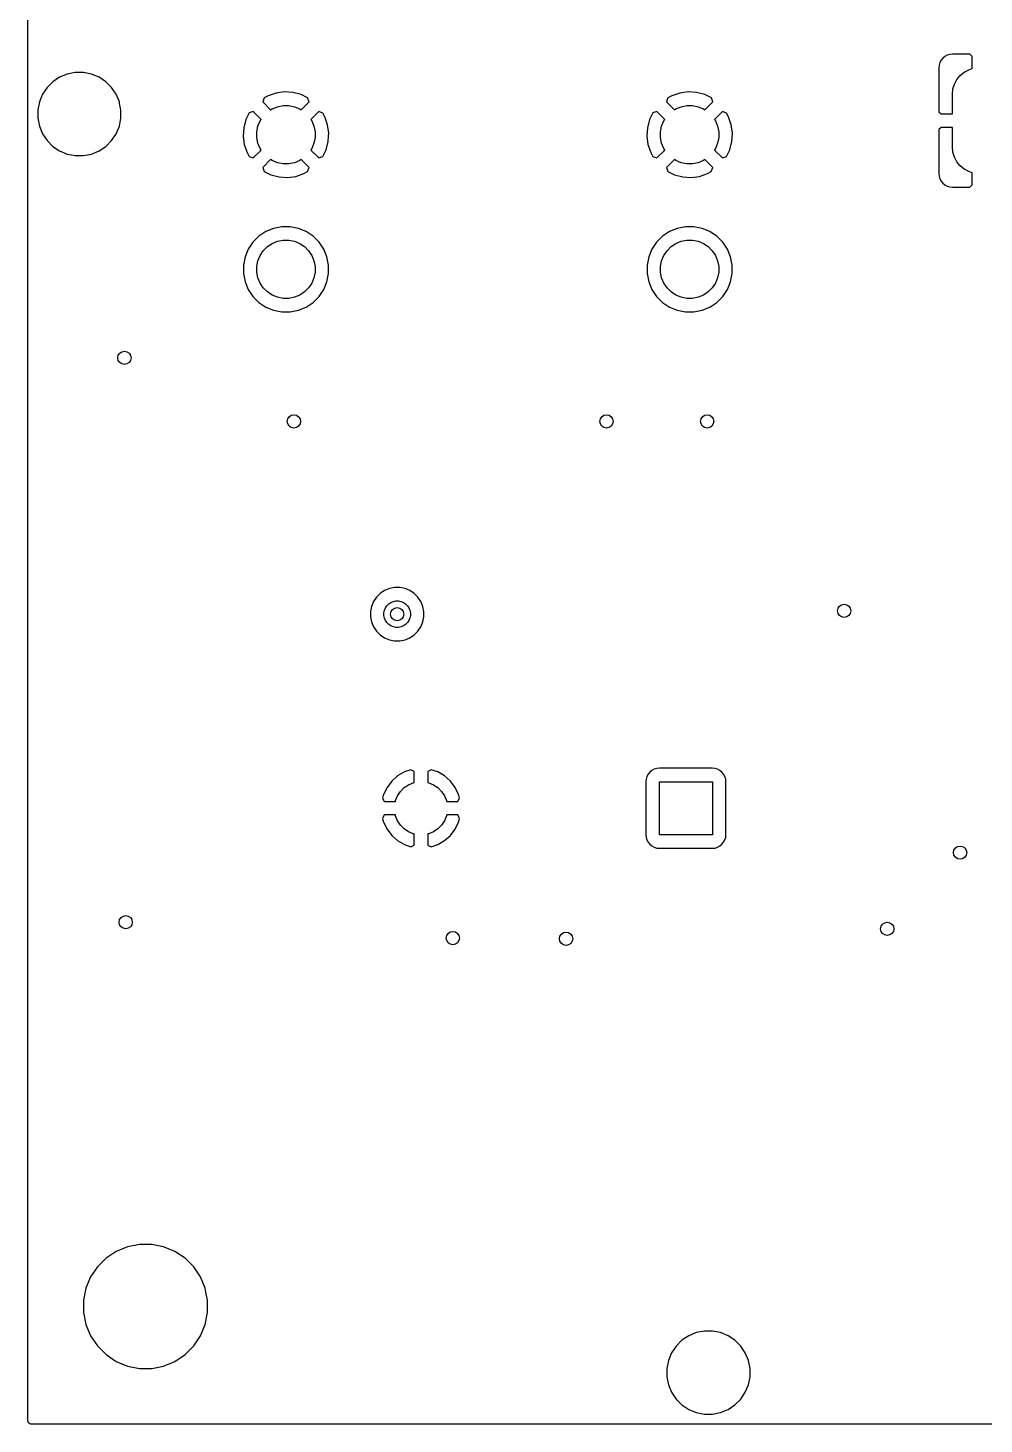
# Model space of a CAD drawing. Extents: x -4.4 to 94.4, y -84.4 to 14.4.
# Drawn here: x -4.4 to 31.7, y -84.4 to -31.8 of the extents above; entities that cross this region are included whole.
import ezdxf

# ---------------------------------------------------------------- set-up
doc = ezdxf.new("R2010")
doc.units = 0
doc.layers.add('BLACK', color=7, linetype='CONTINUOUS')

msp = doc.modelspace()

# ---------------------------------------------------------------- linework, layer by layer
at = {"layer": 'BLACK', "linetype": 'CONTINUOUS'}
for p, q in [((-4.442, -84.315), (-4.442, 14.315)), ((29.9593, -33.1504), (29.9489, -33.2561)), ((29.9884, -33.0547), (29.9593, -33.1504)), ((30.0356, -32.9664), (29.9884, -33.0547)), ((30.0991, -32.8891), (30.0356, -32.9664)), ((30.1764, -32.8256), (30.0991, -32.8891)), ((30.2647, -32.7784), (30.1764, -32.8256)), ((30.3604, -32.7494), (30.2647, -32.7784)), ((30.466, -32.739), (30.3604, -32.7494)), ((31.1214, -32.7418), (30.466, -32.739)), ((31.206, -32.8264), (31.1214, -32.7418)), ((31.206, -33.2871), (31.206, -32.8264)), ((-3.24357, -33.6089), (-3.50068, -33.7807)), ((-2.95789, -33.4905), (-3.24357, -33.6089)), ((-2.65461, -33.4302), (-2.95789, -33.4905)), ((-2.34539, -33.4302), (-2.65461, -33.4302)), ((-2.04211, -33.4905), (-2.34539, -33.4302)), ((-1.75642, -33.6089), (-2.04211, -33.4905)), ((-1.49932, -33.7807), (-1.75642, -33.6089)), ((29.9489, -33.2561), (29.9519, -34.9115)), ((30.5361, -33.8673), (30.6285, -33.6944)), ((30.6285, -33.6944), (30.7529, -33.5429)), ((30.7529, -33.5429), (30.9044, -33.4185)), ((30.9044, -33.4185), (31.0773, -33.3261)), ((31.0773, -33.3261), (31.206, -33.2871)), ((-3.71934, -33.9993), (-3.89113, -34.2564)), ((-3.50068, -33.7807), (-3.71934, -33.9993)), ((-1.28066, -33.9993), (-1.49932, -33.7807)), ((-1.10887, -34.2564), (-1.28066, -33.9993)), ((4.93166, -34.2068), (4.62977, -34.3096)), ((5.24565, -34.1651), (4.93166, -34.2068)), ((5.56174, -34.1856), (5.24565, -34.1651)), ((5.86778, -34.2673), (5.56174, -34.1856)), ((20.1717, -34.2068), (19.8698, -34.3096)), ((20.4856, -34.1651), (20.1717, -34.2068)), ((20.8017, -34.1856), (20.4856, -34.1651)), ((21.1078, -34.2673), (20.8017, -34.1856)), ((30.46, -34.25), (30.4792, -34.0549)), ((30.4792, -34.0549), (30.5361, -33.8673)), ((-4.00946, -34.5421), (-4.06979, -34.8454)), ((-3.89113, -34.2564), (-4.00946, -34.5421)), ((-0.990537, -34.5421), (-1.10887, -34.2564)), ((-0.979446, -34.5979), (-0.990537, -34.5421)), ((-0.979406, -34.5981), (-0.979446, -34.5979)), ((-0.93021, -34.8454), (-0.979406, -34.5981)), ((4.48184, -34.3886), (4.4215, -34.5423)), ((4.4215, -34.5423), (4.72228, -34.8431)), ((4.62977, -34.3096), (4.48184, -34.3886)), ((4.77895, -34.8052), (4.97914, -34.7223)), ((4.97914, -34.7223), (5.19166, -34.68)), ((5.19166, -34.68), (5.40834, -34.68)), ((5.40834, -34.68), (5.62086, -34.7223)), ((5.62086, -34.7223), (5.82104, -34.8052)), ((6.11905, -34.3909), (5.86778, -34.2673)), ((5.87772, -34.8431), (6.1785, -34.5423)), ((6.1785, -34.5423), (6.11905, -34.3909)), ((19.7218, -34.3886), (19.6615, -34.5423)), ((19.6615, -34.5423), (19.9623, -34.8431)), ((19.8698, -34.3096), (19.7218, -34.3886)), ((20.019, -34.8052), (20.2191, -34.7223)), ((20.2191, -34.7223), (20.4317, -34.68)), ((20.4317, -34.68), (20.6483, -34.68)), ((20.6483, -34.68), (20.8609, -34.7223)), ((20.8609, -34.7223), (21.061, -34.8052)), ((21.359, -34.3909), (21.1078, -34.2673)), ((21.1177, -34.8431), (21.4185, -34.5423)), ((21.4185, -34.5423), (21.359, -34.3909)), ((30.46, -34.996), (30.46, -34.25)), ((-4.06979, -34.8454), (-4.06979, -35.1546)), ((-4.06979, -35.1546), (-4.00946, -35.4579)), ((-0.990537, -35.4579), (-0.93021, -35.1546)), ((-0.93021, -35.1546), (-0.93021, -34.8454)), ((3.78726, -35.2122), (3.70556, -35.5183)), ((3.91089, -34.961), (3.78726, -35.2122)), ((4.06229, -34.9015), (3.91089, -34.961)), ((4.36306, -35.2023), (4.06229, -34.9015)), ((4.24227, -35.4591), (4.32519, -35.259)), ((4.32519, -35.259), (4.36306, -35.2023)), ((4.72228, -34.8431), (4.77895, -34.8052)), ((5.82104, -34.8052), (5.87772, -34.8431)), ((6.53771, -34.9015), (6.23693, -35.2023)), ((6.23693, -35.2023), (6.27481, -35.259)), ((6.27481, -35.259), (6.35773, -35.4591)), ((6.69138, -34.9618), (6.53771, -34.9015)), ((6.77045, -35.1098), (6.69138, -34.9618)), ((6.87323, -35.4117), (6.77045, -35.1098)), ((19.0273, -35.2122), (18.9456, -35.5183)), ((19.1509, -34.961), (19.0273, -35.2122)), ((19.3023, -34.9015), (19.1509, -34.961)), ((19.6031, -35.2023), (19.3023, -34.9015)), ((19.4823, -35.4591), (19.5652, -35.259)), ((19.5652, -35.259), (19.6031, -35.2023)), ((19.9623, -34.8431), (20.019, -34.8052)), ((21.061, -34.8052), (21.1177, -34.8431)), ((21.7777, -34.9015), (21.4769, -35.2023)), ((21.4769, -35.2023), (21.5148, -35.259)), ((21.5148, -35.259), (21.5977, -35.4591)), ((21.9314, -34.9618), (21.7777, -34.9015)), ((22.0104, -35.1098), (21.9314, -34.9618)), ((22.1132, -35.4117), (22.0104, -35.1098)), ((29.9519, -34.9115), (30.0364, -34.996)), ((30.0364, -34.996), (30.46, -34.996)), ((-4.00946, -35.4579), (-3.89113, -35.7436)), ((-3.89113, -35.7436), (-3.71934, -36.0007)), ((-1.28066, -36.0007), (-1.12525, -35.7681)), ((-1.12525, -35.7681), (-1.12518, -35.768)), ((-1.12518, -35.768), (-1.10887, -35.7436)), ((-1.10887, -35.7436), (-0.990537, -35.4579)), ((3.70556, -35.5183), (3.68513, -35.8344)), ((4.2, -35.6717), (4.24227, -35.4591)), ((4.2, -35.8883), (4.2, -35.6717)), ((6.35773, -35.4591), (6.4, -35.6717)), ((6.4, -35.6717), (6.4, -35.8883)), ((6.91487, -35.7257), (6.87323, -35.4117)), ((6.89444, -36.0417), (6.90809, -35.8304)), ((6.90809, -35.8304), (6.91487, -35.7257)), ((18.9456, -35.5183), (18.9251, -35.8344)), ((19.44, -35.6717), (19.4823, -35.4591)), ((19.44, -35.8883), (19.44, -35.6717)), ((21.5977, -35.4591), (21.64, -35.6717)), ((21.64, -35.6717), (21.64, -35.8883)), ((22.1549, -35.7257), (22.1132, -35.4117)), ((22.1344, -36.0417), (22.1549, -35.7257)), ((29.9519, -35.5885), (29.9489, -37.2439)), ((30.0364, -35.504), (29.9519, -35.5885)), ((30.46, -35.504), (30.0364, -35.504)), ((30.46, -36.25), (30.46, -35.504)), ((-3.71934, -36.0007), (-3.50068, -36.2193)), ((-3.50068, -36.2193), (-3.24357, -36.3911)), ((-1.75642, -36.3911), (-1.49932, -36.2193)), ((-1.49932, -36.2193), (-1.28066, -36.0007)), ((3.68513, -35.8344), (3.72676, -36.1483)), ((3.72676, -36.1483), (3.82955, -36.4502)), ((4.24227, -36.1009), (4.2, -35.8883)), ((4.32519, -36.301), (4.24227, -36.1009)), ((4.36306, -36.3577), (4.32519, -36.301)), ((6.27481, -36.301), (6.23693, -36.3577)), ((6.35773, -36.1009), (6.27481, -36.301)), ((6.4, -35.8883), (6.35773, -36.1009)), ((6.68911, -36.599), (6.81274, -36.3478)), ((6.81274, -36.3478), (6.89444, -36.0417)), ((18.9251, -35.8344), (18.9668, -36.1483)), ((18.9668, -36.1483), (19.0695, -36.4502)), ((19.4823, -36.1009), (19.44, -35.8883)), ((19.5652, -36.301), (19.4823, -36.1009)), ((19.6031, -36.3577), (19.5652, -36.301)), ((21.5148, -36.301), (21.4769, -36.3577)), ((21.5977, -36.1009), (21.5148, -36.301)), ((21.64, -35.8883), (21.5977, -36.1009)), ((21.9291, -36.599), (22.0527, -36.3478)), ((22.0527, -36.3478), (22.1344, -36.0417)), ((30.4792, -36.4451), (30.46, -36.25)), ((-3.24357, -36.3911), (-2.95789, -36.5095)), ((-2.95789, -36.5095), (-2.65461, -36.5698)), ((-2.65461, -36.5698), (-2.34539, -36.5698)), ((-2.34539, -36.5698), (-2.04211, -36.5095)), ((-2.04211, -36.5095), (-1.75642, -36.3911)), ((3.82955, -36.4502), (3.90862, -36.5982)), ((3.90862, -36.5982), (4.06229, -36.6585)), ((4.06229, -36.6585), (4.36306, -36.3577)), ((4.72228, -36.7169), (4.4215, -37.0177)), ((4.77895, -36.7548), (4.72228, -36.7169)), ((4.97914, -36.8377), (4.77895, -36.7548)), ((5.19166, -36.88), (4.97914, -36.8377)), ((5.40834, -36.88), (5.19166, -36.88)), ((5.62086, -36.8377), (5.40834, -36.88)), ((5.82104, -36.7548), (5.62086, -36.8377)), ((5.87772, -36.7169), (5.82104, -36.7548)), ((6.1785, -37.0177), (5.87772, -36.7169)), ((6.23693, -36.3577), (6.53771, -36.6585)), ((6.53771, -36.6585), (6.68911, -36.599)), ((19.0695, -36.4502), (19.1486, -36.5982)), ((19.1486, -36.5982), (19.3023, -36.6585)), ((19.3023, -36.6585), (19.6031, -36.3577)), ((19.9623, -36.7169), (19.6615, -37.0177)), ((20.019, -36.7548), (19.9623, -36.7169)), ((20.2191, -36.8377), (20.019, -36.7548)), ((20.4317, -36.88), (20.2191, -36.8377)), ((20.6483, -36.88), (20.4317, -36.88)), ((20.8609, -36.8377), (20.6483, -36.88)), ((21.061, -36.7548), (20.8609, -36.8377)), ((21.1177, -36.7169), (21.061, -36.7548)), ((21.4185, -37.0177), (21.1177, -36.7169)), ((21.4769, -36.3577), (21.7777, -36.6585)), ((21.7777, -36.6585), (21.9291, -36.599)), ((30.5361, -36.6327), (30.4792, -36.4451)), ((30.6285, -36.8056), (30.5361, -36.6327)), ((30.7529, -36.9571), (30.6285, -36.8056)), ((4.4215, -37.0177), (4.48095, -37.1691)), ((4.48095, -37.1691), (4.73222, -37.2927)), ((4.73222, -37.2927), (5.03826, -37.3744)), ((5.03826, -37.3744), (5.35435, -37.3949)), ((5.35435, -37.3949), (5.66834, -37.3532)), ((5.66834, -37.3532), (5.97023, -37.2505)), ((5.97023, -37.2505), (6.11815, -37.1714)), ((6.11815, -37.1714), (6.1785, -37.0177)), ((19.6615, -37.0177), (19.721, -37.1691)), ((19.721, -37.1691), (19.9722, -37.2927)), ((19.9722, -37.2927), (20.2783, -37.3744)), ((20.2783, -37.3744), (20.5943, -37.3949)), ((20.5943, -37.3949), (20.9083, -37.3532)), ((20.9083, -37.3532), (21.2102, -37.2505)), ((21.2102, -37.2505), (21.3582, -37.1714)), ((21.3582, -37.1714), (21.4185, -37.0177)), ((29.9489, -37.2439), (29.9593, -37.3496)), ((29.9593, -37.3496), (29.9884, -37.4453)), ((30.9044, -37.0815), (30.7529, -36.9571)), ((31.0773, -37.1739), (30.9044, -37.0815)), ((31.206, -37.2129), (31.0773, -37.1739)), ((31.206, -37.6736), (31.206, -37.2129)), ((29.9884, -37.4453), (30.0356, -37.5336)), ((30.0356, -37.5336), (30.0991, -37.6109)), ((30.0991, -37.6109), (30.1764, -37.6744)), ((30.1764, -37.6744), (30.2647, -37.7216)), ((30.2647, -37.7216), (30.3604, -37.7506)), ((30.3604, -37.7506), (30.466, -37.761)), ((30.466, -37.761), (31.1214, -37.7582)), ((31.1214, -37.7582), (31.206, -37.6736)), ((4.53832, -39.435), (4.27496, -39.611)), ((4.83096, -39.3138), (4.53832, -39.435)), ((5.14163, -39.252), (4.83096, -39.3138)), ((5.45837, -39.252), (5.14163, -39.252)), ((5.76903, -39.3138), (5.45837, -39.252)), ((6.06168, -39.435), (5.76903, -39.3138)), ((6.32504, -39.611), (6.06168, -39.435)), ((19.7783, -39.435), (19.515, -39.611)), ((20.071, -39.3138), (19.7783, -39.435)), ((20.3816, -39.252), (20.071, -39.3138)), ((20.6984, -39.252), (20.3816, -39.252)), ((21.009, -39.3138), (20.6984, -39.252)), ((21.3017, -39.435), (21.009, -39.3138)), ((21.3897, -39.4938), (21.3017, -39.435)), ((21.565, -39.611), (21.3897, -39.4938)), ((4.05098, -39.835), (3.87501, -40.0983)), ((4.27496, -39.611), (4.05098, -39.835)), ((4.44557, -40.1588), (4.59879, -40.0056)), ((4.59879, -40.0056), (4.77895, -39.8852)), ((4.77895, -39.8852), (4.97914, -39.8023)), ((4.97914, -39.8023), (5.19166, -39.76)), ((5.19166, -39.76), (5.40834, -39.76)), ((5.40834, -39.76), (5.62086, -39.8023)), ((5.62086, -39.8023), (5.82104, -39.8852)), ((5.82104, -39.8852), (6.00121, -40.0056)), ((6.00121, -40.0056), (6.15442, -40.1588)), ((6.54902, -39.835), (6.32504, -39.611)), ((6.72499, -40.0983), (6.54902, -39.835)), ((19.291, -39.835), (19.115, -40.0983)), ((19.515, -39.611), (19.291, -39.835)), ((19.6856, -40.1588), (19.8388, -40.0056)), ((19.8388, -40.0056), (20.019, -39.8852)), ((20.019, -39.8852), (20.2191, -39.8023)), ((20.2191, -39.8023), (20.4317, -39.76)), ((20.4317, -39.76), (20.6483, -39.76)), ((20.6483, -39.76), (20.8609, -39.8023)), ((20.8609, -39.8023), (21.061, -39.8852)), ((21.061, -39.8852), (21.2412, -40.0056)), ((21.2412, -40.0056), (21.3944, -40.1588)), ((21.789, -39.835), (21.565, -39.611)), ((21.965, -40.0983), (21.789, -39.835)), ((3.75379, -40.391), (3.692, -40.7016)), ((3.87501, -40.0983), (3.75379, -40.391)), ((4.2, -40.7517), (4.24227, -40.5391)), ((4.24227, -40.5391), (4.32519, -40.339)), ((4.32519, -40.339), (4.44557, -40.1588)), ((6.15442, -40.1588), (6.27481, -40.339)), ((6.27481, -40.339), (6.35773, -40.5391)), ((6.35773, -40.5391), (6.4, -40.7517)), ((6.8462, -40.391), (6.72499, -40.0983)), ((6.908, -40.7016), (6.8462, -40.391)), ((18.9938, -40.391), (18.932, -40.7016)), ((19.115, -40.0983), (18.9938, -40.391)), ((19.44, -40.7517), (19.4823, -40.5391)), ((19.4823, -40.5391), (19.5652, -40.339)), ((19.5652, -40.339), (19.6856, -40.1588)), ((21.3944, -40.1588), (21.5148, -40.339)), ((21.5148, -40.339), (21.5977, -40.5391)), ((21.5977, -40.5391), (21.64, -40.7517)), ((22.0862, -40.391), (21.965, -40.0983)), ((22.148, -40.7016), (22.0862, -40.391)), ((3.692, -40.7016), (3.692, -41.0184)), ((3.692, -41.0184), (3.75379, -41.329)), ((4.2, -40.9683), (4.2, -40.7517)), ((4.24227, -41.1809), (4.2, -40.9683)), ((6.4, -40.9683), (6.35773, -41.1809)), ((6.4, -40.7517), (6.4, -40.9683)), ((6.8462, -41.329), (6.908, -41.0184)), ((6.908, -41.0184), (6.908, -40.7016)), ((18.932, -40.7016), (18.932, -41.0184)), ((18.932, -41.0184), (18.9938, -41.329)), ((19.44, -40.9683), (19.44, -40.7517)), ((19.4823, -41.1809), (19.44, -40.9683)), ((21.64, -40.9683), (21.5977, -41.1809)), ((21.64, -40.7517), (21.64, -40.9683)), ((22.0862, -41.329), (22.148, -41.0184)), ((22.148, -41.0184), (22.148, -40.7016)), ((3.75379, -41.329), (3.87501, -41.6217)), ((3.87501, -41.6217), (4.05098, -41.885)), ((4.32519, -41.381), (4.24227, -41.1809)), ((4.44557, -41.5612), (4.32519, -41.381)), ((4.59879, -41.7144), (4.44557, -41.5612)), ((6.15442, -41.5612), (6.00121, -41.7144)), ((6.27481, -41.381), (6.15442, -41.5612)), ((6.35773, -41.1809), (6.27481, -41.381)), ((6.54902, -41.885), (6.72499, -41.6217)), ((6.72499, -41.6217), (6.8462, -41.329)), ((18.9938, -41.329), (19.115, -41.6217)), ((19.115, -41.6217), (19.291, -41.885)), ((19.5652, -41.381), (19.4823, -41.1809)), ((19.6856, -41.5612), (19.5652, -41.381)), ((19.8388, -41.7144), (19.6856, -41.5612)), ((21.3944, -41.5612), (21.2412, -41.7144)), ((21.5148, -41.381), (21.3944, -41.5612)), ((21.5977, -41.1809), (21.5148, -41.381)), ((21.789, -41.885), (21.965, -41.6217)), ((21.965, -41.6217), (22.0862, -41.329)), ((4.05098, -41.885), (4.27496, -42.109)), ((4.27496, -42.109), (4.53832, -42.285)), ((4.77895, -41.8348), (4.59879, -41.7144)), ((4.97914, -41.9177), (4.77895, -41.8348)), ((5.19166, -41.96), (4.97914, -41.9177)), ((5.40834, -41.96), (5.19166, -41.96)), ((5.62086, -41.9177), (5.40834, -41.96)), ((5.82104, -41.8348), (5.62086, -41.9177)), ((6.00121, -41.7144), (5.82104, -41.8348)), ((6.06168, -42.285), (6.32504, -42.109)), ((6.32504, -42.109), (6.54902, -41.885)), ((19.291, -41.885), (19.515, -42.109)), ((19.515, -42.109), (19.7783, -42.285)), ((20.019, -41.8348), (19.8388, -41.7144)), ((20.2191, -41.9177), (20.019, -41.8348)), ((20.4317, -41.96), (20.2191, -41.9177)), ((20.6483, -41.96), (20.4317, -41.96)), ((20.8609, -41.9177), (20.6483, -41.96)), ((21.061, -41.8348), (20.8609, -41.9177)), ((21.2412, -41.7144), (21.061, -41.8348)), ((21.3017, -42.285), (21.565, -42.109)), ((21.565, -42.109), (21.789, -41.885)), ((4.53832, -42.285), (4.83096, -42.4062)), ((4.83096, -42.4062), (5.14163, -42.468)), ((5.14163, -42.468), (5.45837, -42.468)), ((5.45837, -42.468), (5.76903, -42.4062)), ((5.76903, -42.4062), (6.06168, -42.285)), ((19.7783, -42.285), (20.071, -42.4062)), ((20.071, -42.4062), (20.3816, -42.468)), ((20.3816, -42.468), (20.6984, -42.468)), ((20.6984, -42.468), (21.009, -42.4062)), ((21.009, -42.4062), (21.3017, -42.285)), ((8.85743, -53.092), (8.71703, -53.2324)), ((9.02253, -52.9817), (8.85743, -53.092)), ((9.20598, -52.9057), (9.02253, -52.9817)), ((9.40072, -52.867), (9.20598, -52.9057)), ((9.59928, -52.867), (9.40072, -52.867)), ((9.79402, -52.9057), (9.59928, -52.867)), ((9.97747, -52.9817), (9.79402, -52.9057)), ((10.1426, -53.092), (9.97747, -52.9817)), ((10.283, -53.2324), (10.1426, -53.092)), ((8.53074, -53.581), (8.492, -53.7757)), ((8.60672, -53.3975), (8.53074, -53.581)), ((8.71703, -53.2324), (8.60672, -53.3975)), ((9, -53.8258), (9.01921, -53.7292)), ((9.01921, -53.7292), (9.05691, -53.6382)), ((9.05691, -53.6382), (9.11163, -53.5563)), ((9.11163, -53.5563), (9.18127, -53.4866)), ((9.18127, -53.4866), (9.26316, -53.4319)), ((9.26316, -53.4319), (9.35416, -53.3942)), ((9.35416, -53.3942), (9.45075, -53.375)), ((9.45075, -53.375), (9.54925, -53.375)), ((9.54925, -53.375), (9.64584, -53.3942)), ((9.64584, -53.3942), (9.73684, -53.4319)), ((9.73684, -53.4319), (9.81873, -53.4866)), ((9.81873, -53.4866), (9.88837, -53.5563)), ((9.88837, -53.5563), (9.94309, -53.6382)), ((9.94309, -53.6382), (9.98078, -53.7292)), ((9.98078, -53.7292), (10, -53.8258)), ((10.3933, -53.3975), (10.283, -53.2324)), ((10.4693, -53.581), (10.3933, -53.3975)), ((10.4733, -53.6011), (10.4693, -53.581)), ((10.4733, -53.6012), (10.4733, -53.6011)), ((10.508, -53.7757), (10.4733, -53.6012)), ((8.492, -53.7757), (8.492, -53.9743)), ((8.492, -53.9743), (8.53074, -54.169)), ((8.53074, -54.169), (8.60672, -54.3525)), ((9, -53.9242), (9, -53.8258)), ((9.01921, -54.0208), (9, -53.9242)), ((9.05691, -54.1118), (9.01921, -54.0208)), ((9.11163, -54.1937), (9.05691, -54.1118)), ((9.18127, -54.2634), (9.11163, -54.1937)), ((9.26316, -54.3181), (9.18127, -54.2634)), ((9.81873, -54.2634), (9.73684, -54.3181)), ((9.88837, -54.1937), (9.81873, -54.2634)), ((9.94309, -54.1118), (9.88837, -54.1937)), ((9.98078, -54.0208), (9.94309, -54.1118)), ((10, -53.9242), (9.98078, -54.0208)), ((10, -53.8258), (10, -53.9242)), ((10.3933, -54.3525), (10.4693, -54.169)), ((10.4693, -54.169), (10.508, -53.9743)), ((10.508, -53.9743), (10.508, -53.7757)), ((8.60672, -54.3525), (8.71703, -54.5176)), ((8.71703, -54.5176), (8.85743, -54.658)), ((8.85743, -54.658), (9.02253, -54.7683)), ((9.02253, -54.7683), (9.20598, -54.8443)), ((9.35416, -54.3558), (9.26316, -54.3181)), ((9.45075, -54.375), (9.35416, -54.3558)), ((9.54925, -54.375), (9.45075, -54.375)), ((9.64584, -54.3558), (9.54925, -54.375)), ((9.73684, -54.3181), (9.64584, -54.3558)), ((9.79402, -54.8443), (9.97747, -54.7683)), ((9.97747, -54.7683), (10.1426, -54.658)), ((10.1426, -54.658), (10.283, -54.5176)), ((10.283, -54.5176), (10.3933, -54.3525)), ((9.20598, -54.8443), (9.40072, -54.883)), ((9.40072, -54.883), (9.59928, -54.883)), ((9.59928, -54.883), (9.79402, -54.8443)), ((9.51494, -59.9798), (9.29389, -60.1759)), ((9.76999, -59.8306), (9.51494, -59.9798)), ((10.0123, -59.7467), (9.76999, -59.8306)), ((10.146, -59.8094), (10.0123, -59.7467)), ((10.146, -60.2309), (10.146, -59.8094)), ((10.7877, -59.7467), (10.654, -59.8094)), ((10.654, -59.8094), (10.654, -60.2309)), ((11.03, -59.8306), (10.7877, -59.7467)), ((11.2851, -59.9798), (11.03, -59.8306)), ((11.5061, -60.1759), (11.2851, -59.9798)), ((18.9284, -60.0047), (18.8993, -60.1004)), ((18.9756, -59.9164), (18.9284, -60.0047)), ((19.0391, -59.8391), (18.9756, -59.9164)), ((19.1164, -59.7756), (19.0391, -59.8391)), ((19.2047, -59.7284), (19.1164, -59.7756)), ((19.3004, -59.6994), (19.2047, -59.7284)), ((19.4062, -59.6889), (19.3004, -59.6994)), ((21.3938, -59.6889), (19.4062, -59.6889)), ((21.4996, -59.6993), (21.3938, -59.6889)), ((21.5953, -59.7284), (21.4996, -59.6993)), ((21.6836, -59.7756), (21.5953, -59.7284)), ((21.7609, -59.8391), (21.6836, -59.7756)), ((21.8244, -59.9164), (21.7609, -59.8391)), ((21.8716, -60.0047), (21.8244, -59.9164)), ((21.9006, -60.1004), (21.8716, -60.0047)), ((9.11536, -60.4114), (8.98511, -60.6794)), ((9.29389, -60.1759), (9.11536, -60.4114)), ((9.51381, -60.7263), (9.62325, -60.5625)), ((9.62325, -60.5625), (9.76254, -60.4232)), ((9.76254, -60.4232), (9.92632, -60.3138)), ((9.92632, -60.3138), (10.1083, -60.2384)), ((10.1083, -60.2384), (10.146, -60.2309)), ((10.654, -60.2309), (10.6917, -60.2384)), ((10.6917, -60.2384), (10.8737, -60.3138)), ((10.8737, -60.3138), (11.0375, -60.4232)), ((11.0375, -60.4232), (11.1768, -60.5625)), ((11.1768, -60.5625), (11.2862, -60.7263)), ((11.5825, -60.2767), (11.5061, -60.1759)), ((11.6846, -60.4114), (11.5825, -60.2767)), ((11.5825, -60.2767), (11.5825, -60.2767)), ((11.8149, -60.6794), (11.6846, -60.4114)), ((18.8993, -60.1004), (18.8889, -60.2062)), ((18.8889, -60.2062), (18.8889, -62.1938)), ((19.4, -62.2), (19.4, -60.2)), ((19.4, -60.2), (21.4, -60.2)), ((21.4, -60.2), (21.4, -62.2)), ((21.9111, -60.2062), (21.9006, -60.1004)), ((21.9111, -62.1938), (21.9111, -60.2062)), ((8.98511, -60.6794), (8.94559, -60.8097)), ((8.94559, -60.8097), (9.00979, -60.946)), ((9.00979, -60.946), (9.43093, -60.946)), ((9.43093, -60.946), (9.43843, -60.9083)), ((9.43843, -60.9083), (9.51381, -60.7263)), ((11.2862, -60.7263), (11.3616, -60.9083)), ((11.3616, -60.9083), (11.3691, -60.946)), ((11.3691, -60.946), (11.7902, -60.946)), ((11.7902, -60.946), (11.8544, -60.8097)), ((11.8544, -60.8097), (11.8149, -60.6794)), ((9.00979, -61.454), (8.94559, -61.5903)), ((8.94559, -61.5903), (8.98511, -61.7206)), ((9.43093, -61.454), (9.00979, -61.454)), ((9.43843, -61.4917), (9.43093, -61.454)), ((9.51381, -61.6737), (9.43843, -61.4917)), ((11.3616, -61.4917), (11.2862, -61.6737)), ((11.3691, -61.454), (11.3616, -61.4917)), ((11.7902, -61.454), (11.3691, -61.454)), ((11.8544, -61.5903), (11.7902, -61.454)), ((11.8149, -61.7206), (11.8544, -61.5903)), ((8.98511, -61.7206), (9.11536, -61.9886)), ((9.11536, -61.9886), (9.29389, -62.2241)), ((9.62325, -61.8375), (9.51381, -61.6737)), ((9.76254, -61.9768), (9.62325, -61.8375)), ((9.92632, -62.0862), (9.76254, -61.9768)), ((10.1083, -62.1616), (9.92632, -62.0862)), ((10.146, -62.1691), (10.1083, -62.1616)), ((10.146, -62.5906), (10.146, -62.1691)), ((10.6917, -62.1616), (10.654, -62.1691)), ((10.654, -62.1691), (10.654, -62.5906)), ((10.8737, -62.0862), (10.6917, -62.1616)), ((11.0375, -61.9768), (10.8737, -62.0862)), ((11.1768, -61.8375), (11.0375, -61.9768)), ((11.2862, -61.6737), (11.1768, -61.8375)), ((11.5061, -62.2241), (11.6846, -61.9886)), ((11.6846, -61.9886), (11.8149, -61.7206)), ((9.29389, -62.2241), (9.51494, -62.4202)), ((9.51494, -62.4202), (9.76999, -62.5694)), ((9.76999, -62.5694), (10.0123, -62.6532)), ((10.0123, -62.6532), (10.146, -62.5906)), ((10.654, -62.5906), (10.7877, -62.6532)), ((10.7877, -62.6532), (11.03, -62.5694)), ((11.03, -62.5694), (11.2851, -62.4202)), ((11.2851, -62.4202), (11.5061, -62.2241)), ((18.8889, -62.1938), (18.8993, -62.2996)), ((18.8993, -62.2996), (18.9284, -62.3953)), ((18.9284, -62.3953), (18.9756, -62.4836)), ((18.9756, -62.4836), (19.0391, -62.5609)), ((19.0391, -62.5609), (19.1164, -62.6244)), ((19.1164, -62.6244), (19.2047, -62.6716)), ((19.2047, -62.6716), (19.3004, -62.7006)), ((19.3004, -62.7006), (19.4062, -62.7111)), ((21.4, -62.2), (19.4, -62.2)), ((21.3938, -62.7111), (21.4996, -62.7006)), ((21.4996, -62.7006), (21.5953, -62.6716)), ((21.5953, -62.6716), (21.6836, -62.6244)), ((21.6836, -62.6244), (21.7609, -62.5609)), ((21.7609, -62.5609), (21.8244, -62.4836)), ((21.8244, -62.4836), (21.8716, -62.3953)), ((21.8716, -62.3953), (21.9006, -62.2996)), ((21.9006, -62.2996), (21.9111, -62.1938)), ((19.4062, -62.7111), (21.3938, -62.7111)), ((-1.10891, -77.9254), (-1.49234, -78.1816)), ((-0.682861, -77.7489), (-1.10891, -77.9254)), ((-0.230573, -77.6589), (-0.682861, -77.7489)), ((0.230574, -77.6589), (-0.230573, -77.6589)), ((0.682861, -77.7489), (0.230574, -77.6589)), ((1.10891, -77.9254), (0.682861, -77.7489)), ((1.49233, -78.1816), (1.10891, -77.9254)), ((-1.81842, -78.5077), (-2.07462, -78.8911)), ((-1.49234, -78.1816), (-1.81842, -78.5077)), ((1.81842, -78.5077), (1.49233, -78.1816)), ((2.07462, -78.8911), (1.81842, -78.5077)), ((-2.07462, -78.8911), (-2.25109, -79.3171)), ((2.25109, -79.3171), (2.07462, -78.8911)), ((-2.25109, -79.3171), (-2.34106, -79.7694)), ((2.28055, -79.4653), (2.25109, -79.3171)), ((2.34106, -79.7694), (2.28055, -79.4653)), ((-2.34106, -79.7694), (-2.34106, -80.2306)), ((2.34106, -80.2306), (2.34106, -79.7694)), ((-2.34106, -80.2306), (-2.25109, -80.6829)), ((2.25109, -80.6829), (2.34106, -80.2306)), ((-2.25109, -80.6829), (-2.07462, -81.1089)), ((-2.07462, -81.1089), (-1.81842, -81.4923)), ((1.81842, -81.4923), (2.07462, -81.1089)), ((2.07462, -81.1089), (2.25109, -80.6829)), ((20.5064, -81.1089), (20.2493, -81.2807)), ((20.7921, -80.9905), (20.5064, -81.1089)), ((21.0954, -80.9302), (20.7921, -80.9905)), ((21.4046, -80.9302), (21.0954, -80.9302)), ((21.7079, -80.9905), (21.4046, -80.9302)), ((21.9936, -81.1089), (21.7079, -80.9905)), ((22.2507, -81.2807), (21.9936, -81.1089)), ((-1.81842, -81.4923), (-1.49234, -81.8184)), ((1.49233, -81.8184), (1.81842, -81.4923)), ((20.0307, -81.4993), (19.8589, -81.7564)), ((20.2493, -81.2807), (20.0307, -81.4993)), ((22.4693, -81.4993), (22.2507, -81.2807)), ((22.6411, -81.7564), (22.4693, -81.4993)), ((-1.49234, -81.8184), (-1.10891, -82.0746)), ((-1.10891, -82.0746), (-0.682861, -82.2511)), ((0.768672, -82.2155), (1.1089, -82.0746)), ((1.1089, -82.0746), (1.49233, -81.8184)), ((19.7405, -82.0421), (19.6802, -82.3454)), ((19.8589, -81.7564), (19.7405, -82.0421)), ((22.7595, -82.0421), (22.6411, -81.7564)), ((22.8198, -82.3454), (22.7595, -82.0421)), ((-0.682861, -82.2511), (-0.230573, -82.3411)), ((-0.230573, -82.3411), (0.230574, -82.3411)), ((0.230574, -82.3411), (0.682861, -82.2511)), ((0.682861, -82.2511), (0.768664, -82.2156)), ((0.768664, -82.2156), (0.768672, -82.2155)), ((19.6802, -82.3454), (19.6802, -82.6546)), ((19.6802, -82.6546), (19.7405, -82.9579)), ((22.7595, -82.9579), (22.8198, -82.6546)), ((22.8198, -82.6546), (22.8198, -82.3454)), ((19.7405, -82.9579), (19.8589, -83.2436)), ((19.8589, -83.2436), (20.0307, -83.5007)), ((22.4693, -83.5007), (22.6411, -83.2436)), ((22.6411, -83.2436), (22.7595, -82.9579)), ((20.0307, -83.5007), (20.2493, -83.7193)), ((20.2493, -83.7193), (20.5064, -83.8911)), ((21.9936, -83.8911), (22.2507, -83.7193)), ((22.2507, -83.7193), (22.4693, -83.5007)), ((20.5064, -83.8911), (20.7921, -84.0095)), ((20.7921, -84.0095), (21.0954, -84.0698)), ((21.0954, -84.0698), (21.4046, -84.0698)), ((21.4046, -84.0698), (21.7079, -84.0095)), ((21.7079, -84.0095), (21.9936, -83.8911)), ((-4.44083, -84.3269), (-4.442, -84.315)), ((-4.43975, -84.3388), (-4.44083, -84.3269)), ((-4.43962, -84.3392), (-4.43975, -84.3388)), ((-4.43958, -84.3397), (-4.43962, -84.3392)), ((-4.43612, -84.3511), (-4.43958, -84.3397)), ((-4.43275, -84.3626), (-4.43612, -84.3511)), ((-4.43255, -84.363), (-4.43275, -84.3626)), ((-4.43242, -84.3634), (-4.43255, -84.363)), ((-4.42681, -84.3739), (-4.43242, -84.3634)), ((-4.42127, -84.3845), (-4.42681, -84.3739)), ((-4.42099, -84.3849), (-4.42127, -84.3845)), ((-4.42078, -84.3853), (-4.42099, -84.3849)), ((-4.41322, -84.3945), (-4.42078, -84.3853)), ((-4.40574, -84.4039), (-4.41322, -84.3945)), ((-4.4054, -84.4041), (-4.40574, -84.4039)), ((-4.40511, -84.4045), (-4.4054, -84.4041)), ((-4.39589, -84.4121), (-4.40511, -84.4045)), ((-4.38675, -84.4198), (-4.39589, -84.4121)), ((-4.38636, -84.42), (-4.38675, -84.4198)), ((-4.38602, -84.4203), (-4.38636, -84.42)), ((-4.37548, -84.426), (-4.38602, -84.4203)), ((-4.36503, -84.4317), (-4.37548, -84.426)), ((-4.36461, -84.4319), (-4.36503, -84.4317)), ((-4.36421, -84.4321), (-4.36461, -84.4319)), ((-4.3528, -84.4356), (-4.36421, -84.4321)), ((-4.3414, -84.4392), (-4.3528, -84.4356)), ((-4.34096, -84.4393), (-4.3414, -84.4392)), ((-4.34054, -84.4394), (-4.34096, -84.4393)), ((-4.32869, -84.4407), (-4.34054, -84.4394)), ((-4.31677, -84.442), (-4.32869, -84.4407)), ((-4.31592, -84.442), (-4.31677, -84.442)), ((-4.31589, -84.442), (-4.31592, -84.442)), ((-4.31586, -84.442), (-4.31589, -84.442)), ((-4.315, -84.442), (-4.31586, -84.442)), ((94.315, -84.442), (-4.315, -84.442))]:
    msp.add_line(p, q, dxfattribs=at)
at = {"layer": 'BLACK'}
for centre in [(-0.8, -44.2), (5.6, -46.6), (17.4, -46.6), (21.2, -46.6), (9.5, -53.875), (26.375, -53.75), (30.75, -62.875), (-0.75, -65.5), (11.6, -66.1), (28, -65.75), (15.875, -66.125)]:
    msp.add_circle(centre, 0.25, dxfattribs=at)

doc.saveas('drawing.dxf')
